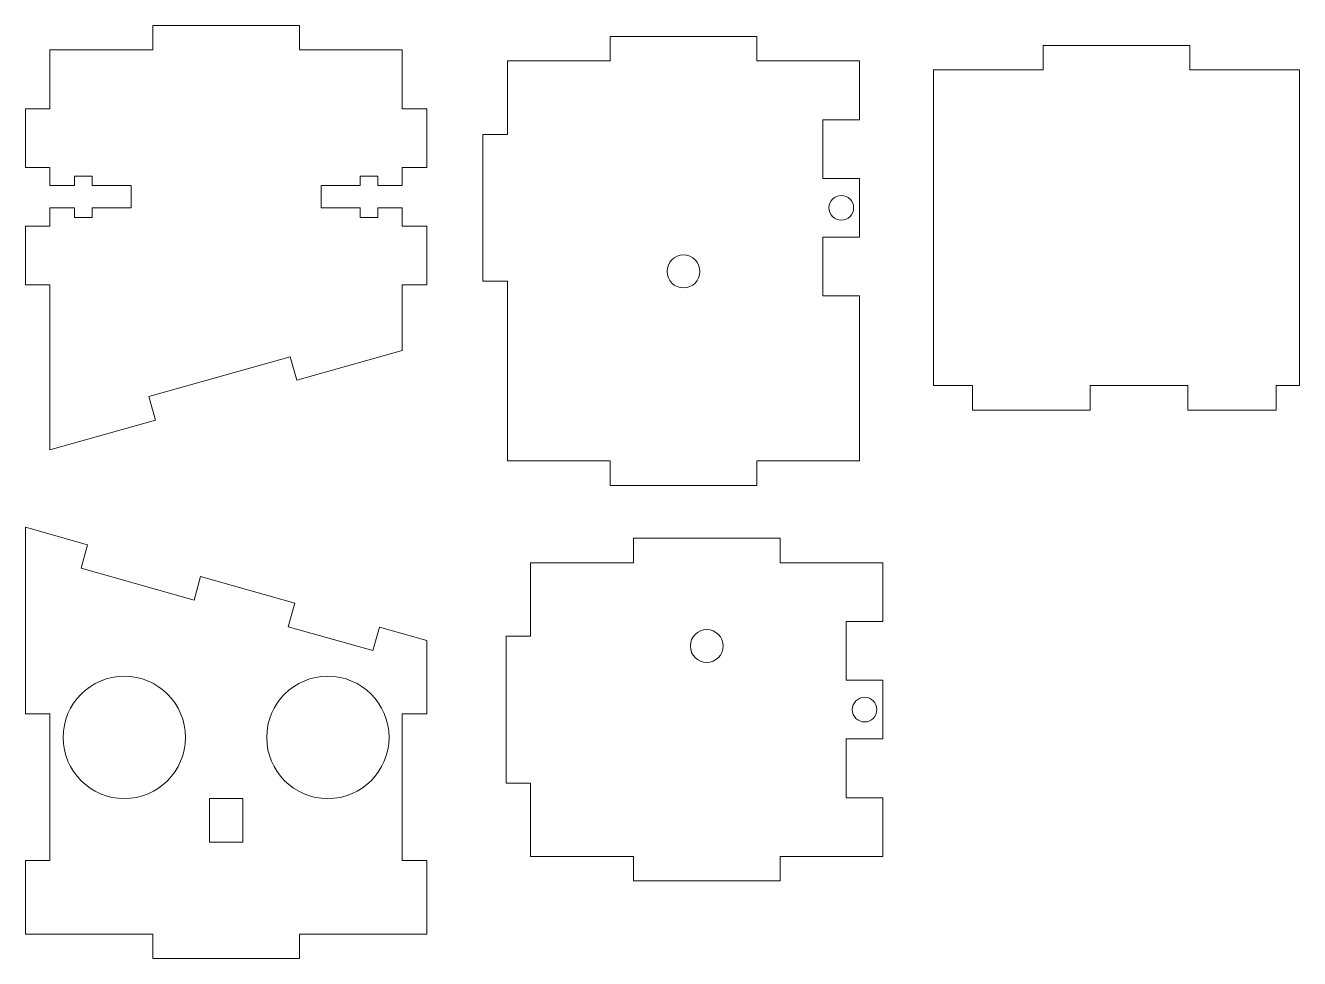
# Model space of a CAD drawing. Header units: inches. Extents: x 0.21 to 6.72, y 6.03 to 10.79.
import ezdxf

# ---------------------------------------------------------------- set-up
doc = ezdxf.new("R2010")
doc.units = ezdxf.units.IN
doc.header["$MEASUREMENT"] = 0

msp = doc.modelspace()

# ---------------------------------------------------------------- linework, layer by layer
at = {"color": 7, "linetype": 'Continuous', "lineweight": 15}
for p, q in [((0.8584, 10.7933), (1.6084, 10.7933)), ((0.8584, 10.6683), (0.8584, 10.7933)), ((1.6084, 10.7933), (1.6084, 10.6683)), ((3.1957, 10.737), (3.9457, 10.737)), ((3.1957, 10.612), (3.1957, 10.737)), ((3.9457, 10.737), (3.9457, 10.612)), ((5.4081, 10.6915), (5.4081, 10.5665)), ((6.1581, 10.6915), (5.4081, 10.6915)), ((6.1581, 10.5665), (6.1581, 10.6915)), ((0.3334, 10.6683), (0.8584, 10.6683)), ((0.3334, 10.3683), (0.3334, 10.6683)), ((1.6084, 10.6683), (2.1334, 10.6683)), ((2.1334, 10.6683), (2.1334, 10.3683)), ((2.6707, 10.237), (2.6707, 10.612)), ((2.6707, 10.612), (3.1957, 10.612)), ((3.9457, 10.612), (4.4707, 10.612)), ((4.4707, 10.612), (4.4707, 10.312)), ((5.4081, 10.5665), (4.848, 10.5665)), ((4.848, 10.5665), (4.848, 8.954)), ((6.7182, 10.5665), (6.1581, 10.5665)), ((6.7182, 8.954), (6.7182, 10.5665)), ((0.2084, 10.3683), (0.3334, 10.3683)), ((0.2084, 10.0683), (0.2084, 10.3683)), ((2.1334, 10.3683), (2.2584, 10.3683)), ((2.2584, 10.3683), (2.2584, 10.0683)), ((4.2832, 10.312), (4.2832, 10.012)), ((4.4707, 10.312), (4.2832, 10.312)), ((2.5457, 10.237), (2.6707, 10.237)), ((2.5457, 9.487), (2.5457, 10.237)), ((0.3334, 10.0683), (0.2084, 10.0683)), ((0.3334, 9.9753), (0.3334, 10.0683)), ((2.1334, 10.0683), (2.1334, 9.9753)), ((2.2584, 10.0683), (2.1334, 10.0683)), ((0.3334, 9.9753), (0.4584, 9.9753)), ((0.4584, 10.0238), (0.5484, 10.0238)), ((0.4584, 9.9753), (0.4584, 10.0238)), ((0.5484, 10.0238), (0.5484, 9.9753)), ((0.5484, 9.9753), (0.7484, 9.9753)), ((0.7484, 9.9753), (0.7484, 9.8613)), ((1.7184, 9.9753), (1.9184, 9.9753)), ((1.7184, 9.8613), (1.7184, 9.9753)), ((1.9184, 10.0238), (2.0084, 10.0238)), ((1.9184, 9.9753), (1.9184, 10.0238)), ((2.0084, 10.0238), (2.0084, 9.9753)), ((2.0084, 9.9753), (2.1334, 9.9753)), ((4.2832, 10.012), (4.4707, 10.012)), ((4.4707, 10.012), (4.4707, 9.712)), ((0.4584, 9.8613), (0.3334, 9.8613)), ((0.3334, 9.7683), (0.3334, 9.8613)), ((0.4584, 9.8128), (0.4584, 9.8613)), ((0.5484, 9.8613), (0.5484, 9.8128)), ((0.7484, 9.8613), (0.5484, 9.8613)), ((1.9184, 9.8613), (1.7184, 9.8613)), ((1.9184, 9.8128), (1.9184, 9.8613)), ((2.0084, 9.8613), (2.0084, 9.8128)), ((2.1334, 9.8613), (2.0084, 9.8613)), ((2.1334, 9.8613), (2.1334, 9.7683)), ((0.2084, 9.7683), (0.3334, 9.7683)), ((0.2084, 9.4683), (0.2084, 9.7683)), ((0.5484, 9.8128), (0.4584, 9.8128)), ((2.0084, 9.8128), (1.9184, 9.8128)), ((2.1334, 9.7683), (2.2584, 9.7683)), ((2.2584, 9.7683), (2.2584, 9.4683)), ((4.2832, 9.712), (4.2832, 9.412)), ((4.4707, 9.712), (4.2832, 9.712)), ((0.3334, 9.4683), (0.2084, 9.4683)), ((0.3334, 8.6253), (0.3334, 9.4683)), ((2.1334, 9.4683), (2.1334, 9.133)), ((2.2584, 9.4683), (2.1334, 9.4683)), ((2.6707, 9.487), (2.5457, 9.487)), ((2.6707, 8.569), (2.6707, 9.487)), ((4.2832, 9.412), (4.4707, 9.412)), ((4.4707, 9.412), (4.4707, 8.569)), ((2.1334, 9.133), (1.5943, 8.981)), ((1.5604, 9.1013), (0.8386, 8.8977)), ((1.5943, 8.981), (1.5604, 9.1013)), ((4.848, 8.954), (5.0481, 8.954)), ((5.0481, 8.954), (5.0481, 8.829)), ((5.6481, 8.954), (6.1481, 8.954)), ((5.6481, 8.829), (5.6481, 8.954)), ((6.1481, 8.954), (6.1481, 8.829)), ((6.5981, 8.954), (6.7182, 8.954)), ((6.5981, 8.829), (6.5981, 8.954)), ((0.8386, 8.8977), (0.8725, 8.7774)), ((5.0481, 8.829), (5.6481, 8.829)), ((6.1481, 8.829), (6.5981, 8.829)), ((0.8725, 8.7774), (0.3334, 8.6253)), ((3.1957, 8.569), (2.6707, 8.569)), ((3.1957, 8.444), (3.1957, 8.569)), ((3.9457, 8.569), (3.9457, 8.444)), ((4.4707, 8.569), (3.9457, 8.569)), ((3.9457, 8.444), (3.1957, 8.444)), ((0.2084, 8.2306), (0.2084, 7.2773)), ((0.526, 8.141), (0.2084, 8.2306)), ((0.4921, 8.0207), (0.526, 8.141)), ((3.3146, 8.1737), (3.3146, 8.0487)), ((4.0646, 8.1737), (3.3146, 8.1737)), ((4.0646, 8.0487), (4.0646, 8.1737)), ((1.0695, 7.8578), (0.4921, 8.0207)), ((2.7896, 8.0487), (2.7896, 7.6737)), ((3.3146, 8.0487), (2.7896, 8.0487)), ((4.5896, 8.0487), (4.0646, 8.0487)), ((4.5896, 7.7487), (4.5896, 8.0487)), ((1.1035, 7.9781), (1.0695, 7.8578)), ((1.5847, 7.8423), (1.1035, 7.9781)), ((1.5508, 7.722), (1.5847, 7.8423)), ((4.4021, 7.7487), (4.5896, 7.7487)), ((4.4021, 7.4487), (4.4021, 7.7487)), ((1.9839, 7.5999), (1.5508, 7.722)), ((2.0178, 7.7202), (1.9839, 7.5999)), ((2.2584, 7.6523), (2.0178, 7.7202)), ((2.2584, 7.2773), (2.2584, 7.6523)), ((2.6646, 7.6737), (2.6646, 6.9237)), ((2.7896, 7.6737), (2.6646, 7.6737)), ((4.5896, 7.4487), (4.4021, 7.4487)), ((4.5896, 7.1487), (4.5896, 7.4487)), ((0.2084, 7.2773), (0.3334, 7.2773)), ((0.3334, 7.2773), (0.3334, 6.5273)), ((2.1334, 7.2773), (2.2584, 7.2773)), ((2.1334, 6.5273), (2.1334, 7.2773)), ((4.4021, 7.1487), (4.5896, 7.1487)), ((4.4021, 6.8487), (4.4021, 7.1487)), ((2.6646, 6.9237), (2.7896, 6.9237)), ((2.7896, 6.9237), (2.7896, 6.5487)), ((1.3184, 6.8442), (1.1484, 6.8442)), ((1.1484, 6.8442), (1.1484, 6.6212)), ((1.3184, 6.6212), (1.3184, 6.8442)), ((4.5896, 6.8487), (4.4021, 6.8487)), ((4.5896, 6.5487), (4.5896, 6.8487)), ((1.1484, 6.6212), (1.3184, 6.6212)), ((0.3334, 6.5273), (0.2084, 6.5273)), ((0.2084, 6.5273), (0.2084, 6.1523)), ((2.2584, 6.5273), (2.1334, 6.5273)), ((2.2584, 6.1523), (2.2584, 6.5273)), ((2.7896, 6.5487), (3.3146, 6.5487)), ((3.3146, 6.5487), (3.3146, 6.4237)), ((4.0646, 6.5487), (4.5896, 6.5487)), ((4.0646, 6.4237), (4.0646, 6.5487)), ((3.3146, 6.4237), (4.0646, 6.4237)), ((0.2084, 6.1523), (0.8584, 6.1523)), ((0.8584, 6.1523), (0.8584, 6.0273)), ((1.6084, 6.1523), (2.2584, 6.1523)), ((1.6084, 6.0273), (1.6084, 6.1523)), ((0.8584, 6.0273), (1.6084, 6.0273))]:
    msp.add_line(p, q, dxfattribs=at)
for centre, radius in [((4.377, 9.862), 0.063), ((3.5707, 9.537), 0.084), ((3.6896, 7.6237), 0.084), ((0.7134, 7.1567), 0.3125), ((1.7534, 7.1567), 0.3125), ((4.4958, 7.2987), 0.063)]:
    msp.add_circle(centre, radius, dxfattribs=at)

doc.saveas('drawing.dxf')
